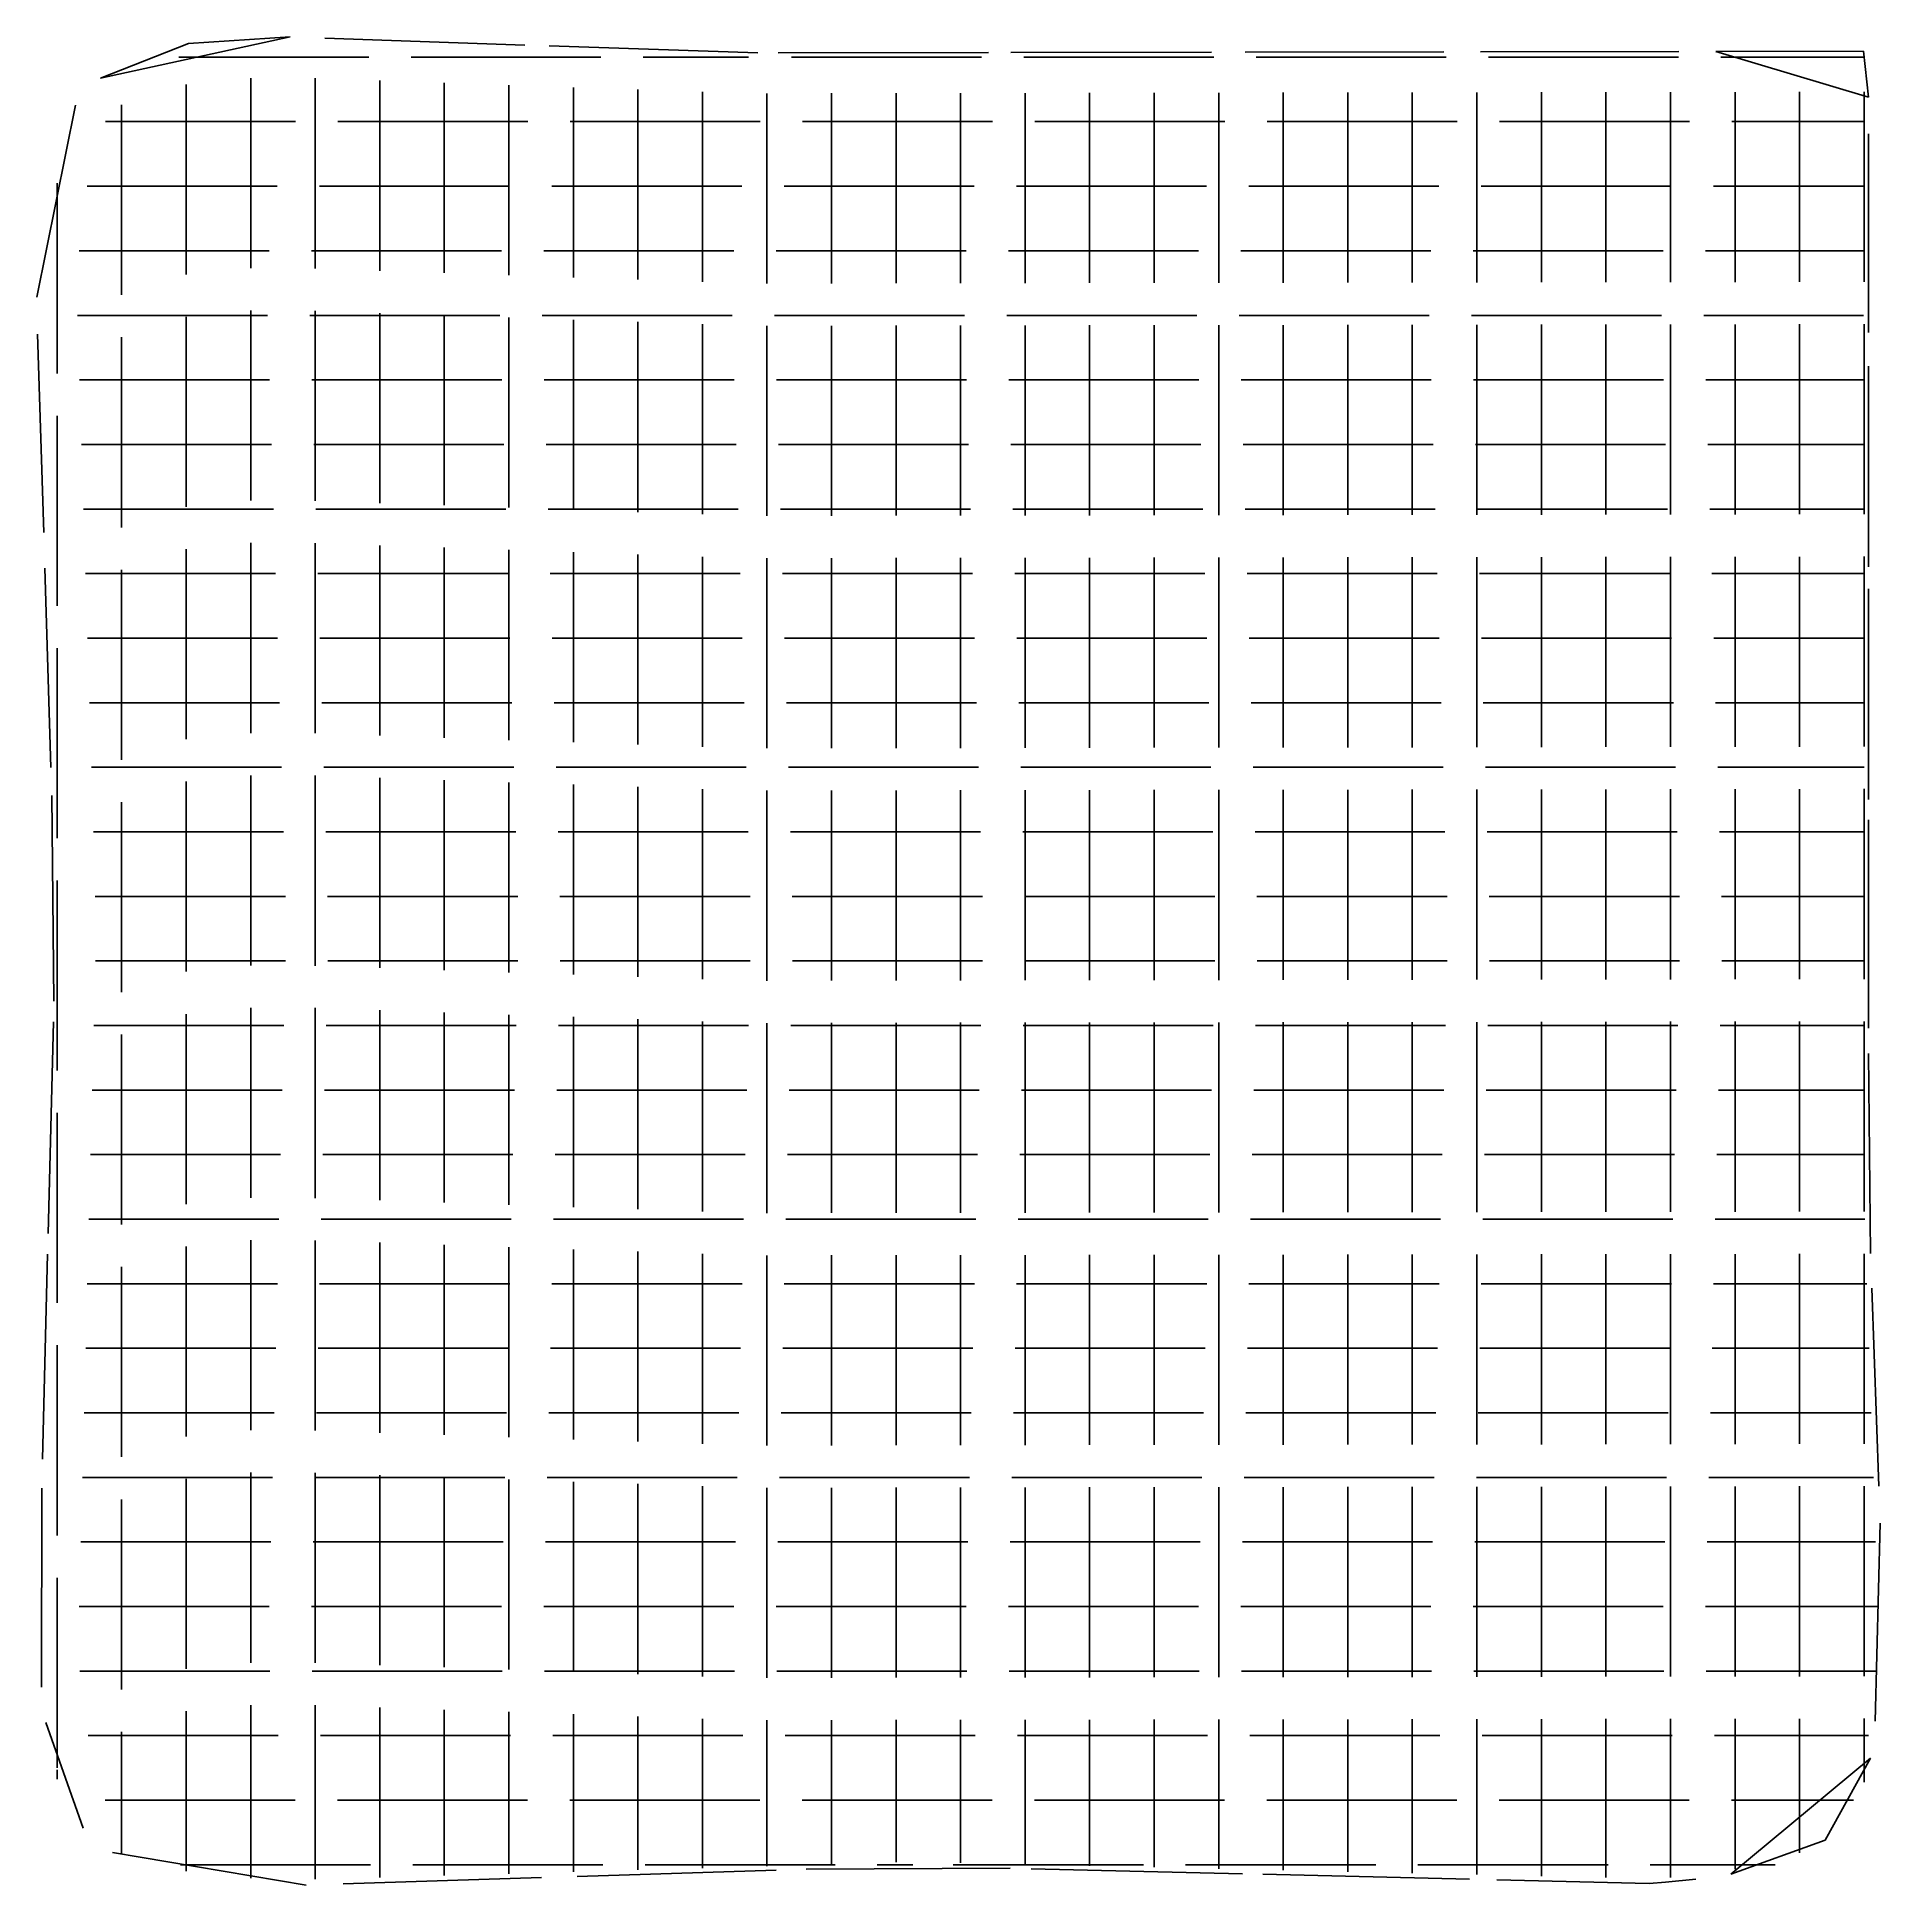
# Model space of a CAD drawing. Extents: x 0.4 to 14.7, y 0.4 to 14.7.
import ezdxf

# ---------------------------------------------------------------- set-up
doc = ezdxf.new("R2010")
doc.units = 0

msp = doc.modelspace()

# ---------------------------------------------------------------- linework, layer by layer
for p, q in [((2.399283, 14.748288), (0.928285, 14.429123)), ((1.610842, 14.698814), (2.399283, 14.748288)), ((0.928285, 14.429123), (1.610842, 14.698814)), ((2.667072, 14.738978), (4.215667, 14.685134)), ((4.405555, 14.678532), (6.023205, 14.625221)), ((6.178599, 14.625445), (7.810107, 14.627802)), ((7.983146, 14.628052), (9.536873, 14.630296)), ((9.79856, 14.630674), (11.337321, 14.632897)), ((11.620375, 14.633306), (13.158057, 14.635527)), ((13.44543, 14.635942), (14.587213, 14.637591)), ((14.626217, 14.280906), (13.44543, 14.635942)), ((14.587213, 14.637591), (14.626217, 14.280906)), ((1.535, 14.592238), (2.975, 14.592238)), ((1.535, 14.592238), (2.975, 14.592238)), ((2.975, 14.592238), (3.007, 14.592238)), ((3.335, 14.592238), (4.775, 14.592238)), ((4.775, 14.592238), (4.807, 14.592238)), ((5.135, 14.592238), (5.94908, 14.592238)), ((6.283, 14.592238), (7.723, 14.592238)), ((7.723, 14.592238), (7.755, 14.592238)), ((8.083, 14.592238), (8.115, 14.592238)), ((8.115, 14.592238), (9.555, 14.592238)), ((9.883, 14.592238), (11.323, 14.592238)), ((11.323, 14.592238), (11.355, 14.592238)), ((11.683, 14.592238), (13.123, 14.592238)), ((13.123, 14.592238), (13.155, 14.592238)), ((13.483, 14.592238), (14.59372, 14.592238)), ((1.592849, 14.349), (1.592849, 14.381)), ((1.592849, 12.909), (1.592849, 14.349)), ((2.092849, 14.397), (2.092849, 14.429)), ((2.092849, 12.957), (2.092849, 14.397)), ((2.592849, 14.396), (2.592849, 14.428)), ((2.592849, 12.95504), (2.592849, 14.396)), ((3.092849, 14.378), (3.092849, 14.41)), ((3.092849, 12.938), (3.092849, 14.378)), ((3.592849, 12.953), (3.592849, 14.393)), ((4.092849, 12.935), (4.092849, 14.375)), ((4.592849, 12.918), (4.592849, 14.358)), ((5.092849, 12.901), (5.092849, 14.341)), ((5.592849, 12.883), (5.592849, 14.323)), ((7.592849, 12.87304), (7.592849, 14.314)), ((8.092849, 12.874), (8.092849, 14.314)), ((8.592849, 12.875), (8.592849, 14.315)), ((9.092849, 12.876), (9.092849, 14.316)), ((9.592849, 12.876), (9.592849, 14.316)), ((10.092849, 14.285), (10.092849, 14.317)), ((10.592849, 12.878), (10.592849, 14.318)), ((11.092849, 14.287), (11.092849, 14.319)), ((11.592849, 12.879), (11.592849, 14.319)), ((12.092849, 14.288), (12.092849, 14.32)), ((12.592849, 12.881), (12.592849, 14.321)), ((13.092849, 12.881), (13.092849, 14.32196)), ((13.592849, 12.882), (13.592849, 14.322)), ((14.092849, 12.883), (14.092849, 14.323)), ((14.592849, 12.884), (14.592849, 14.324)), ((0.436977, 12.732908), (0.734892, 14.219847)), ((1.092849, 12.782), (1.092849, 14.222)), ((6.092849, 12.871), (6.092849, 14.311)), ((6.592849, 12.872), (6.592849, 14.312)), ((7.092849, 12.873), (7.092849, 14.313)), ((10.092849, 12.845), (10.092849, 14.285)), ((11.092849, 12.846), (11.092849, 14.287)), ((12.092849, 12.848), (12.092849, 14.288)), ((0.968, 14.092238), (1, 14.092238)), ((0.968, 14.092238), (1, 14.092238)), ((1, 14.092238), (2.44, 14.092238)), ((2.768, 14.092238), (2.8, 14.092238)), ((2.8, 14.092238), (4.24, 14.092238)), ((4.568, 14.092238), (4.6, 14.092238)), ((4.6, 14.092238), (6.04, 14.092238)), ((6.368, 14.092238), (6.4, 14.092238)), ((6.4, 14.092238), (7.84, 14.092238)), ((8.168, 14.092238), (9.608, 14.092238)), ((9.608, 14.092238), (9.64, 14.092238)), ((9.968, 14.092238), (11.408, 14.092238)), ((11.408, 14.092238), (11.44, 14.092238)), ((11.768, 14.092238), (13.208, 14.092238)), ((13.208, 14.092238), (13.24, 14.092238)), ((13.568, 14.092238), (14.59712, 14.092238)), ((14.626214, 13.998826), (14.626196, 12.460078)), ((0.592849, 13.583), (0.592849, 13.615)), ((0.592849, 12.143), (0.592849, 13.583)), ((0.825, 13.592238), (2.265, 13.592238)), ((0.825, 13.592238), (2.265, 13.592238)), ((2.265, 13.592238), (2.297, 13.592238)), ((2.625, 13.592238), (4.065, 13.592238)), ((4.065, 13.592238), (4.097, 13.592238)), ((4.425, 13.592238), (4.457, 13.592238)), ((4.457, 13.592238), (5.897, 13.592238)), ((6.225, 13.592238), (6.257, 13.592238)), ((6.257, 13.592238), (7.697, 13.592238)), ((8.025, 13.592238), (8.057, 13.592238)), ((8.057, 13.592238), (9.497, 13.592238)), ((9.825, 13.592238), (11.265, 13.592238)), ((11.265, 13.592238), (11.297, 13.592238)), ((11.625, 13.592238), (13.065, 13.592238)), ((13.065, 13.592238), (13.097, 13.592238)), ((13.425, 13.592238), (14.5914, 13.592238)), ((0.765, 13.092238), (2.205, 13.092238)), ((0.765, 13.092238), (2.205, 13.092238)), ((2.205, 13.092238), (2.237, 13.092238)), ((2.565, 13.092238), (4.005, 13.092238)), ((4.005, 13.092238), (4.037, 13.092238)), ((4.365, 13.092238), (5.805, 13.092238)), ((5.805, 13.092238), (5.837, 13.092238)), ((6.165, 13.092238), (7.605, 13.092238)), ((7.605, 13.092238), (7.637, 13.092238)), ((7.965, 13.092238), (9.405, 13.092238)), ((9.405, 13.092238), (9.437, 13.092238)), ((9.765, 13.092238), (11.205, 13.092238)), ((11.205, 13.092238), (11.237, 13.092238)), ((11.565, 13.092238), (13.005, 13.092238)), ((13.005, 13.092238), (13.037, 13.092238)), ((13.365, 13.092238), (14.589, 13.092238)), ((3.592849, 12.921), (3.592849, 12.953)), ((4.092849, 12.903), (4.092849, 12.935)), ((4.592849, 12.886), (4.592849, 12.918)), ((5.092849, 12.869), (5.092849, 12.901)), ((5.592849, 12.851), (5.592849, 12.883)), ((14.092849, 12.851), (14.092849, 12.883)), ((14.592849, 12.852), (14.592849, 12.884)), ((1.092849, 12.75), (1.092849, 12.782)), ((6.092849, 12.839), (6.092849, 12.871)), ((6.592849, 12.84), (6.592849, 12.872)), ((7.092849, 12.841), (7.092849, 12.873)), ((7.592849, 12.841), (7.592849, 12.87304)), ((8.092849, 12.842), (8.092849, 12.874)), ((8.592849, 12.843), (8.592849, 12.875)), ((9.092849, 12.844), (9.092849, 12.876)), ((9.592849, 12.844), (9.592849, 12.876)), ((10.592849, 12.846), (10.592849, 12.878)), ((11.592849, 12.847), (11.592849, 12.879)), ((12.592849, 12.849), (12.592849, 12.881)), ((13.092849, 12.849), (13.092849, 12.881)), ((13.592849, 12.85), (13.592849, 12.882)), ((2.092849, 11.189), (2.092849, 12.629)), ((2.592849, 12.596), (2.592849, 12.628)), ((2.592849, 11.15504), (2.592849, 12.596)), ((3.092849, 11.17), (3.092849, 12.61)), ((0.752, 12.592238), (2.192, 12.592238)), ((0.752, 12.592238), (2.192, 12.592238)), ((1.592849, 11.141), (1.592849, 12.581)), ((2.192, 12.592238), (2.224, 12.592238)), ((2.552, 12.592238), (2.584, 12.592238)), ((2.584, 12.592238), (4.024, 12.592238)), ((3.592849, 11.153), (3.592849, 12.593)), ((4.092849, 11.135), (4.092849, 12.575)), ((4.352, 12.592238), (5.792, 12.592238)), ((4.592849, 11.118), (4.592849, 12.558)), ((5.092849, 11.101), (5.092849, 12.541)), ((5.592849, 11.083), (5.592849, 12.523)), ((5.792, 12.592238), (5.824, 12.592238)), ((6.092849, 11.071), (6.092849, 12.511)), ((6.152, 12.592238), (7.592, 12.592238)), ((6.592849, 11.072), (6.592849, 12.512)), ((7.092849, 11.073), (7.092849, 12.513)), ((7.592, 12.592238), (7.624, 12.592238)), ((7.592849, 11.07304), (7.592849, 12.514)), ((7.952, 12.592238), (9.392, 12.592238)), ((8.092849, 11.074), (8.092849, 12.514)), ((8.592849, 11.075), (8.592849, 12.515)), ((9.092849, 11.076), (9.092849, 12.516)), ((9.392, 12.592238), (9.424, 12.592238)), ((9.592849, 11.076), (9.592849, 12.516)), ((9.752, 12.592238), (11.192, 12.592238)), ((10.092849, 11.077), (10.092849, 12.517)), ((10.592849, 11.078), (10.592849, 12.518)), ((11.092849, 12.487), (11.092849, 12.519)), ((11.092849, 11.046), (11.092849, 12.487)), ((11.192, 12.592238), (11.224, 12.592238)), ((11.552, 12.592238), (12.992, 12.592238)), ((11.592849, 12.487), (11.592849, 12.519)), ((11.592849, 11.047), (11.592849, 12.487)), ((12.092849, 11.08), (12.092849, 12.52)), ((12.592849, 11.081), (12.592849, 12.521)), ((12.992, 12.592238), (13.024, 12.592238)), ((13.092849, 11.081), (13.092849, 12.52196)), ((13.352, 12.592238), (14.58848, 12.592238)), ((13.592849, 12.49), (13.592849, 12.522)), ((13.592849, 11.05), (13.592849, 12.49)), ((14.092849, 11.083), (14.092849, 12.523)), ((14.592849, 11.084), (14.592849, 12.524)), ((0.489192, 10.909767), (0.442173, 12.44537)), ((1.092849, 10.982), (1.092849, 12.422)), ((14.626194, 12.198597), (14.626176, 10.644743)), ((0.767, 12.092238), (0.799, 12.092238)), ((0.767, 12.092238), (0.799, 12.092238)), ((0.799, 12.092238), (2.239, 12.092238)), ((2.567, 12.092238), (4.007, 12.092238)), ((4.007, 12.092238), (4.039, 12.092238)), ((4.367, 12.092238), (5.807, 12.092238)), ((5.807, 12.092238), (5.839, 12.092238)), ((6.167, 12.092238), (6.199, 12.092238)), ((6.199, 12.092238), (7.639, 12.092238)), ((7.967, 12.092238), (9.407, 12.092238)), ((9.407, 12.092238), (9.439, 12.092238)), ((9.767, 12.092238), (11.207, 12.092238)), ((11.207, 12.092238), (11.239, 12.092238)), ((11.567, 12.092238), (11.599, 12.092238)), ((11.599, 12.092238), (13.039, 12.092238)), ((13.367, 12.092238), (14.58908, 12.092238)), ((0.592849, 10.375), (0.592849, 11.815)), ((0.782, 11.592238), (2.222, 11.592238)), ((0.782, 11.592238), (2.222, 11.592238)), ((2.222, 11.592238), (2.254, 11.592238)), ((2.582, 11.592238), (2.614, 11.592238)), ((2.614, 11.592238), (4.054, 11.592238)), ((4.382, 11.592238), (4.414, 11.592238)), ((4.414, 11.592238), (5.854, 11.592238)), ((6.182, 11.592238), (6.214, 11.592238)), ((6.214, 11.592238), (7.654, 11.592238)), ((7.982, 11.592238), (9.422, 11.592238)), ((9.422, 11.592238), (9.454, 11.592238)), ((9.782, 11.592238), (11.222, 11.592238)), ((11.222, 11.592238), (11.254, 11.592238)), ((11.582, 11.592238), (13.022, 11.592238)), ((13.022, 11.592238), (13.054, 11.592238)), ((13.382, 11.592238), (14.58968, 11.592238)), ((2.092849, 11.157), (2.092849, 11.189)), ((3.092849, 11.138), (3.092849, 11.17)), ((0.798, 11.092238), (0.83, 11.092238)), ((0.798, 11.092238), (0.83, 11.092238)), ((0.83, 11.092238), (2.27, 11.092238)), ((1.592849, 11.109), (1.592849, 11.141)), ((2.598, 11.092238), (2.63, 11.092238)), ((2.63, 11.092238), (4.07, 11.092238)), ((3.592849, 11.121), (3.592849, 11.153)), ((4.092849, 11.103), (4.092849, 11.135)), ((4.398, 11.092238), (4.43, 11.092238)), ((4.43, 11.092238), (5.87, 11.092238)), ((4.592849, 11.086), (4.592849, 11.118)), ((5.092849, 11.069), (5.092849, 11.101)), ((5.592849, 11.051), (5.592849, 11.083)), ((6.092849, 11.039), (6.092849, 11.071)), ((6.198, 11.092238), (6.23, 11.092238)), ((6.23, 11.092238), (7.67, 11.092238)), ((6.592849, 11.04), (6.592849, 11.072)), ((7.092849, 11.041), (7.092849, 11.073)), ((7.592849, 11.041), (7.592849, 11.07304)), ((7.998, 11.092238), (9.438, 11.092238)), ((8.092849, 11.042), (8.092849, 11.074)), ((8.592849, 11.043), (8.592849, 11.075)), ((9.092849, 11.044), (9.092849, 11.076)), ((9.438, 11.092238), (9.47, 11.092238)), ((9.592849, 11.044), (9.592849, 11.076)), ((9.798, 11.092238), (11.238, 11.092238)), ((10.092849, 11.045), (10.092849, 11.077)), ((10.592849, 11.046), (10.592849, 11.078)), ((11.238, 11.092238), (11.27, 11.092238)), ((11.598, 11.092238), (13.038, 11.092238)), ((12.092849, 11.048), (12.092849, 11.08)), ((12.592849, 11.049), (12.592849, 11.081)), ((13.038, 11.092238), (13.07, 11.092238)), ((13.092849, 11.049), (13.092849, 11.081)), ((13.398, 11.092238), (14.59032, 11.092238)), ((14.092849, 11.051), (14.092849, 11.083)), ((14.592849, 11.052), (14.592849, 11.084)), ((1.092849, 10.95), (1.092849, 10.982)), ((1.592849, 9.341), (1.592849, 10.781)), ((2.092849, 9.389), (2.092849, 10.829)), ((2.592849, 10.796), (2.592849, 10.828)), ((2.592849, 9.35504), (2.592849, 10.796)), ((3.092849, 9.37), (3.092849, 10.81)), ((3.592849, 9.353), (3.592849, 10.793)), ((4.092849, 9.335), (4.092849, 10.775)), ((4.592849, 9.318), (4.592849, 10.758)), ((5.092849, 9.301), (5.092849, 10.741)), ((0.544873, 9.091301), (0.497607, 10.634944)), ((0.813, 10.592238), (2.253, 10.592238)), ((0.813, 10.592238), (2.253, 10.592238)), ((1.092849, 9.182), (1.092849, 10.622)), ((2.253, 10.592238), (2.285, 10.592238)), ((2.613, 10.592238), (2.645, 10.592238)), ((2.645, 10.592238), (4.085, 10.592238)), ((4.413, 10.592238), (5.853, 10.592238)), ((5.592849, 9.283), (5.592849, 10.723)), ((5.853, 10.592238), (5.885, 10.592238)), ((6.092849, 10.679), (6.092849, 10.711)), ((6.092849, 9.239), (6.092849, 10.679)), ((6.213, 10.592238), (7.653, 10.592238)), ((6.592849, 9.272), (6.592849, 10.712)), ((7.092849, 9.273), (7.092849, 10.713)), ((7.592849, 9.27304), (7.592849, 10.714)), ((7.653, 10.592238), (7.685, 10.592238)), ((8.013, 10.592238), (9.453, 10.592238)), ((8.092849, 9.274), (8.092849, 10.714)), ((8.592849, 9.275), (8.592849, 10.715)), ((9.092849, 9.276), (9.092849, 10.716)), ((9.453, 10.592238), (9.485, 10.592238)), ((9.592849, 9.276), (9.592849, 10.716)), ((9.813, 10.592238), (11.253, 10.592238)), ((10.092849, 9.277), (10.092849, 10.717)), ((10.592849, 9.278), (10.592849, 10.718)), ((11.092849, 10.687), (11.092849, 10.719)), ((11.092849, 9.246), (11.092849, 10.687)), ((11.253, 10.592238), (11.285, 10.592238)), ((11.592849, 9.279), (11.592849, 10.719)), ((11.613, 10.592238), (13.053, 10.592238)), ((12.092849, 9.28), (12.092849, 10.72)), ((12.592849, 10.689), (12.592849, 10.721)), ((12.592849, 9.249), (12.592849, 10.689)), ((13.053, 10.592238), (13.085, 10.592238)), ((13.092849, 9.281), (13.092849, 10.72196)), ((13.413, 10.592238), (14.59092, 10.592238)), ((13.592849, 9.282), (13.592849, 10.722)), ((14.092849, 9.283), (14.092849, 10.723)), ((14.592849, 10.692), (14.592849, 10.724)), ((14.592849, 9.252), (14.592849, 10.692)), ((14.626174, 10.474659), (14.626156, 8.841399)), ((0.592849, 10.343), (0.592849, 10.375)), ((0.828, 10.092238), (0.86, 10.092238)), ((0.828, 10.092238), (0.86, 10.092238)), ((0.86, 10.092238), (2.3, 10.092238)), ((2.628, 10.092238), (4.068, 10.092238)), ((4.068, 10.092238), (4.1, 10.092238)), ((4.428, 10.092238), (5.868, 10.092238)), ((5.868, 10.092238), (5.9, 10.092238)), ((6.228, 10.092238), (6.26, 10.092238)), ((6.26, 10.092238), (7.7, 10.092238)), ((8.028, 10.092238), (9.468, 10.092238)), ((9.468, 10.092238), (9.5, 10.092238)), ((9.828, 10.092238), (11.268, 10.092238)), ((11.268, 10.092238), (11.3, 10.092238)), ((11.628, 10.092238), (13.068, 10.092238)), ((13.068, 10.092238), (13.1, 10.092238)), ((13.428, 10.092238), (14.59152, 10.092238)), ((0.592849, 8.575), (0.592849, 10.015)), ((0.843, 9.592238), (0.87504, 9.592238)), ((0.843, 9.592238), (0.87504, 9.592238)), ((0.87504, 9.592238), (2.316, 9.592238)), ((2.643, 9.592238), (4.08396, 9.592238)), ((4.08396, 9.592238), (4.116, 9.592238)), ((4.443, 9.592238), (5.88396, 9.592238)), ((5.88396, 9.592238), (5.916, 9.592238)), ((6.243, 9.592238), (6.27504, 9.592238)), ((6.27504, 9.592238), (7.716, 9.592238)), ((8.043, 9.592238), (9.48396, 9.592238)), ((9.48396, 9.592238), (9.516, 9.592238)), ((9.843, 9.592238), (11.28396, 9.592238)), ((11.28396, 9.592238), (11.316, 9.592238)), ((11.643, 9.592238), (13.08396, 9.592238)), ((13.08396, 9.592238), (13.116, 9.592238)), ((13.44304, 9.592238), (14.59216, 9.592238)), ((1.592849, 9.309), (1.592849, 9.341)), ((2.092849, 9.357), (2.092849, 9.389)), ((3.092849, 9.338), (3.092849, 9.37)), ((3.592849, 9.321), (3.592849, 9.353)), ((4.092849, 9.303), (4.092849, 9.335)), ((4.592849, 9.286), (4.592849, 9.318)), ((1.092849, 9.15), (1.092849, 9.182)), ((5.092849, 9.269), (5.092849, 9.301)), ((5.592849, 9.251), (5.592849, 9.283)), ((6.592849, 9.24), (6.592849, 9.272)), ((7.092849, 9.241), (7.092849, 9.273)), ((7.592849, 9.241), (7.592849, 9.27304)), ((8.092849, 9.242), (8.092849, 9.274)), ((8.592849, 9.243), (8.592849, 9.275)), ((9.092849, 9.244), (9.092849, 9.276)), ((9.592849, 9.244), (9.592849, 9.276)), ((10.092849, 9.245), (10.092849, 9.277)), ((10.592849, 9.246), (10.592849, 9.278)), ((11.592849, 9.247), (11.592849, 9.279)), ((12.092849, 9.248), (12.092849, 9.28)), ((13.092849, 9.249), (13.092849, 9.281)), ((13.592849, 9.25), (13.592849, 9.282)), ((14.092849, 9.251), (14.092849, 9.283)), ((0.859, 9.092238), (2.299, 9.092238)), ((0.859, 9.092238), (2.299, 9.092238)), ((2.092849, 7.589), (2.092849, 9.029)), ((2.299, 9.092238), (2.331, 9.092238)), ((2.592849, 8.996), (2.592849, 9.028)), ((2.659, 9.092238), (2.691, 9.092238)), ((2.691, 9.092238), (4.131, 9.092238)), ((4.459, 9.092238), (4.491, 9.092238)), ((4.491, 9.092238), (5.931, 9.092238)), ((6.259, 9.092238), (6.291, 9.092238)), ((6.291, 9.092238), (7.731, 9.092238)), ((8.059, 9.092238), (9.499, 9.092238)), ((9.499, 9.092238), (9.531, 9.092238)), ((9.859, 9.092238), (11.299, 9.092238)), ((11.299, 9.092238), (11.331, 9.092238)), ((11.659, 9.092238), (13.099, 9.092238)), ((13.099, 9.092238), (13.131, 9.092238)), ((13.459, 9.092238), (14.59276, 9.092238)), ((1.592849, 7.541), (1.592849, 8.981)), ((2.592849, 7.55504), (2.592849, 8.996)), ((3.092849, 7.57), (3.092849, 9.01)), ((3.592849, 8.961), (3.592849, 8.993)), ((3.592849, 7.521), (3.592849, 8.961)), ((4.092849, 7.535), (4.092849, 8.975)), ((4.592849, 8.926), (4.592849, 8.958)), ((4.592849, 7.486), (4.592849, 8.926)), ((5.092849, 8.909), (5.092849, 8.941)), ((5.092849, 7.469), (5.092849, 8.909)), ((5.592849, 8.891), (5.592849, 8.923)), ((5.592849, 7.451), (5.592849, 8.891)), ((6.092849, 8.879), (6.092849, 8.911)), ((6.092849, 7.439), (6.092849, 8.879)), ((6.592849, 7.472), (6.592849, 8.912)), ((7.092849, 8.881), (7.092849, 8.913)), ((7.092849, 7.441), (7.092849, 8.881)), ((7.592849, 7.47304), (7.592849, 8.914)), ((8.092849, 7.474), (8.092849, 8.914)), ((8.592849, 8.883), (8.592849, 8.915)), ((8.592849, 7.443), (8.592849, 8.883)), ((9.092849, 8.884), (9.092849, 8.916)), ((9.092849, 7.444), (9.092849, 8.884)), ((9.592849, 8.884), (9.592849, 8.916)), ((9.592849, 7.444), (9.592849, 8.884)), ((10.092849, 7.477), (10.092849, 8.917)), ((10.592849, 8.886), (10.592849, 8.918)), ((10.592849, 7.446), (10.592849, 8.886)), ((11.092849, 8.887), (11.092849, 8.919)), ((11.092849, 7.446), (11.092849, 8.887)), ((11.592849, 8.887), (11.592849, 8.919)), ((11.592849, 7.447), (11.592849, 8.887)), ((12.092849, 7.48), (12.092849, 8.92)), ((12.592849, 8.889), (12.592849, 8.921)), ((12.592849, 7.449), (12.592849, 8.889)), ((13.092849, 7.481), (13.092849, 8.92196)), ((13.592849, 8.89), (13.592849, 8.922)), ((13.592849, 7.45), (13.592849, 8.89)), ((14.092849, 8.891), (14.092849, 8.923)), ((14.092849, 7.451), (14.092849, 8.891)), ((14.592849, 8.892), (14.592849, 8.924)), ((14.592849, 7.452), (14.592849, 8.892)), ((0.568665, 7.27932), (0.551581, 8.87222)), ((1.092849, 8.79), (1.092849, 8.822)), ((1.092849, 7.35), (1.092849, 8.79)), ((0.874, 8.592238), (2.314, 8.592238)), ((0.874, 8.592238), (2.314, 8.592238)), ((2.314, 8.592238), (2.346, 8.592238)), ((2.674, 8.592238), (4.114, 8.592238)), ((4.114, 8.592238), (4.146, 8.592238)), ((4.474, 8.592238), (5.914, 8.592238)), ((5.914, 8.592238), (5.946, 8.592238)), ((6.274, 8.592238), (7.714, 8.592238)), ((7.714, 8.592238), (7.746, 8.592238)), ((8.074, 8.592238), (9.514, 8.592238)), ((9.514, 8.592238), (9.546, 8.592238)), ((9.874, 8.592238), (11.314, 8.592238)), ((11.314, 8.592238), (11.346, 8.592238)), ((11.674, 8.592238), (13.114, 8.592238)), ((13.114, 8.592238), (13.146, 8.592238)), ((13.474, 8.592238), (14.59336, 8.592238)), ((14.626154, 8.685449), (14.626137, 7.070313)), ((0.592849, 8.543), (0.592849, 8.575)), ((0.592849, 6.775), (0.592849, 8.215)), ((0.889, 8.092238), (2.32996, 8.092238)), ((0.889, 8.092238), (2.32996, 8.092238)), ((2.32996, 8.092238), (2.362, 8.092238)), ((2.689, 8.092238), (2.72104, 8.092238)), ((2.72104, 8.092238), (4.162, 8.092238)), ((4.489, 8.092238), (5.92996, 8.092238)), ((5.92996, 8.092238), (5.962, 8.092238)), ((6.289, 8.092238), (7.72996, 8.092238)), ((7.72996, 8.092238), (7.762, 8.092238)), ((8.089, 8.092238), (9.52996, 8.092238)), ((9.52996, 8.092238), (9.562, 8.092238)), ((9.889, 8.092238), (11.32996, 8.092238)), ((11.32996, 8.092238), (11.362, 8.092238)), ((11.689, 8.092238), (13.12996, 8.092238)), ((13.12996, 8.092238), (13.162, 8.092238)), ((13.489, 8.092238), (14.594, 8.092238)), ((0.89, 7.592238), (2.331, 7.592238)), ((0.89, 7.592238), (2.331, 7.592238)), ((2.092849, 7.557), (2.092849, 7.589)), ((2.331, 7.592238), (2.363, 7.592238)), ((2.69, 7.592238), (4.131, 7.592238)), ((4.131, 7.592238), (4.163, 7.592238)), ((4.49, 7.592238), (5.931, 7.592238)), ((5.931, 7.592238), (5.963, 7.592238)), ((6.29, 7.592238), (7.731, 7.592238)), ((7.731, 7.592238), (7.763, 7.592238)), ((8.09, 7.592238), (9.531, 7.592238)), ((9.531, 7.592238), (9.563, 7.592238)), ((9.89, 7.592238), (11.331, 7.592238)), ((11.331, 7.592238), (11.363, 7.592238)), ((11.69, 7.592238), (13.131, 7.592238)), ((13.131, 7.592238), (13.163, 7.592238)), ((13.49, 7.592238), (14.59404, 7.592238)), ((1.592849, 7.509), (1.592849, 7.541)), ((3.092849, 7.538), (3.092849, 7.57)), ((4.092849, 7.503), (4.092849, 7.535)), ((6.592849, 7.44), (6.592849, 7.472)), ((7.592849, 7.441), (7.592849, 7.47304)), ((8.092849, 7.442), (8.092849, 7.474)), ((10.092849, 7.445), (10.092849, 7.477)), ((12.092849, 7.448), (12.092849, 7.48)), ((13.092849, 7.449), (13.092849, 7.481)), ((1.592849, 5.741), (1.592849, 7.181)), ((2.092849, 5.789), (2.092849, 7.229)), ((2.592849, 7.196), (2.592849, 7.228)), ((2.592849, 5.75504), (2.592849, 7.196)), ((3.092849, 5.77), (3.092849, 7.21)), ((3.592849, 7.161), (3.592849, 7.193)), ((3.592849, 5.721), (3.592849, 7.161)), ((4.092849, 5.735), (4.092849, 7.175)), ((4.592849, 7.126), (4.592849, 7.158)), ((0.523362, 5.481999), (0.56463, 7.119252)), ((0.878, 7.092238), (2.318, 7.092238)), ((0.878, 7.092238), (2.318, 7.092238)), ((1.092849, 5.582), (1.092849, 7.022)), ((2.318, 7.092238), (2.35, 7.092238)), ((2.678, 7.092238), (4.118, 7.092238)), ((4.118, 7.092238), (4.15, 7.092238)), ((4.478, 7.092238), (4.51, 7.092238)), ((4.51, 7.092238), (5.95, 7.092238)), ((4.592849, 5.686), (4.592849, 7.126)), ((5.092849, 5.701), (5.092849, 7.141)), ((5.592849, 5.683), (5.592849, 7.123)), ((6.092849, 7.079), (6.092849, 7.111)), ((6.092849, 5.639), (6.092849, 7.079)), ((6.278, 7.092238), (6.31, 7.092238)), ((6.31, 7.092238), (7.75, 7.092238)), ((6.592849, 5.672), (6.592849, 7.112)), ((7.092849, 7.081), (7.092849, 7.113)), ((7.092849, 5.641), (7.092849, 7.081)), ((7.592849, 7.08196), (7.592849, 7.114)), ((7.592849, 5.641), (7.592849, 7.08196)), ((8.078, 7.092238), (9.518, 7.092238)), ((8.092849, 5.674), (8.092849, 7.114)), ((8.592849, 5.675), (8.592849, 7.115)), ((9.092849, 7.084), (9.092849, 7.116)), ((9.092849, 5.644), (9.092849, 7.084)), ((9.518, 7.092238), (9.55, 7.092238)), ((9.592849, 7.084), (9.592849, 7.116)), ((9.592849, 5.644), (9.592849, 7.084)), ((9.878, 7.092238), (9.91, 7.092238)), ((9.91, 7.092238), (11.35, 7.092238)), ((10.092849, 5.677), (10.092849, 7.117)), ((10.592849, 5.678), (10.592849, 7.118)), ((11.092849, 7.087), (11.092849, 7.119)), ((11.092849, 5.646), (11.092849, 7.087)), ((11.592849, 7.087), (11.592849, 7.119)), ((11.592849, 5.647), (11.592849, 7.087)), ((11.678, 7.092238), (13.118, 7.092238)), ((12.092849, 5.68), (12.092849, 7.12)), ((12.592849, 7.089), (12.592849, 7.121)), ((12.592849, 5.649), (12.592849, 7.089)), ((13.092849, 5.681), (13.092849, 7.12196)), ((13.118, 7.092238), (13.15, 7.092238)), ((13.478, 7.092238), (14.59352, 7.092238)), ((13.592849, 5.682), (13.592849, 7.122)), ((14.092849, 5.683), (14.092849, 7.123)), ((14.592849, 7.092), (14.592849, 7.124)), ((14.592849, 5.652), (14.592849, 7.092)), ((14.626134, 6.875672), (14.64294, 5.327177)), ((0.592849, 6.743), (0.592849, 6.775)), ((0.865, 6.592238), (2.305, 6.592238)), ((0.865, 6.592238), (2.305, 6.592238)), ((2.305, 6.592238), (2.337, 6.592238)), ((2.665, 6.592238), (4.105, 6.592238)), ((4.105, 6.592238), (4.137, 6.592238)), ((4.465, 6.592238), (4.497, 6.592238)), ((4.497, 6.592238), (5.937, 6.592238)), ((6.265, 6.592238), (6.297, 6.592238)), ((6.297, 6.592238), (7.737, 6.592238)), ((8.065, 6.592238), (9.505, 6.592238)), ((9.505, 6.592238), (9.537, 6.592238)), ((9.865, 6.592238), (9.897, 6.592238)), ((9.897, 6.592238), (11.337, 6.592238)), ((11.665, 6.592238), (13.105, 6.592238)), ((13.105, 6.592238), (13.137, 6.592238)), ((13.465, 6.592238), (14.593, 6.592238)), ((0.592849, 4.975), (0.592849, 6.415)), ((0.853, 6.092238), (2.293, 6.092238)), ((0.853, 6.092238), (2.293, 6.092238)), ((2.293, 6.092238), (2.325, 6.092238)), ((2.653, 6.092238), (2.685, 6.092238)), ((2.685, 6.092238), (4.125, 6.092238)), ((4.453, 6.092238), (5.893, 6.092238)), ((5.893, 6.092238), (5.925, 6.092238)), ((6.253, 6.092238), (7.693, 6.092238)), ((7.693, 6.092238), (7.725, 6.092238)), ((8.053, 6.092238), (9.493, 6.092238)), ((9.493, 6.092238), (9.525, 6.092238)), ((9.853, 6.092238), (11.293, 6.092238)), ((11.293, 6.092238), (11.325, 6.092238)), ((11.653, 6.092238), (11.685, 6.092238)), ((11.685, 6.092238), (13.125, 6.092238)), ((13.453, 6.092238), (14.59252, 6.092238)), ((1.592849, 5.709), (1.592849, 5.741)), ((2.092849, 5.757), (2.092849, 5.789)), ((3.092849, 5.738), (3.092849, 5.77)), ((4.092849, 5.703), (4.092849, 5.735)), ((0.84, 5.592238), (0.872, 5.592238)), ((0.84, 5.592238), (0.872, 5.592238)), ((0.872, 5.592238), (2.312, 5.592238)), ((2.64, 5.592238), (4.08, 5.592238)), ((4.08, 5.592238), (4.112, 5.592238)), ((4.44, 5.592238), (5.88, 5.592238)), ((5.092849, 5.669), (5.092849, 5.701)), ((5.592849, 5.651), (5.592849, 5.683)), ((5.88, 5.592238), (5.912, 5.592238)), ((6.24, 5.592238), (7.68, 5.592238)), ((6.592849, 5.64), (6.592849, 5.672)), ((7.68, 5.592238), (7.712, 5.592238)), ((8.04, 5.592238), (9.48, 5.592238)), ((8.092849, 5.642), (8.092849, 5.674)), ((8.592849, 5.643), (8.592849, 5.675)), ((9.48, 5.592238), (9.512, 5.592238)), ((9.84, 5.592238), (11.28, 5.592238)), ((10.092849, 5.645), (10.092849, 5.677)), ((10.592849, 5.646), (10.592849, 5.678)), ((11.28, 5.592238), (11.312, 5.592238)), ((11.64, 5.592238), (13.08, 5.592238)), ((12.092849, 5.648), (12.092849, 5.68)), ((13.08, 5.592238), (13.112, 5.592238)), ((13.092849, 5.649), (13.092849, 5.681)), ((13.44, 5.592238), (14.59968, 5.592238)), ((13.592849, 5.65), (13.592849, 5.682)), ((14.092849, 5.651), (14.092849, 5.683)), ((1.092849, 5.55), (1.092849, 5.582)), ((0.479256, 3.732161), (0.519325, 5.32184)), ((1.592849, 3.941), (1.592849, 5.381)), ((2.092849, 3.989), (2.092849, 5.429)), ((2.592849, 5.396), (2.592849, 5.428)), ((2.592849, 3.95504), (2.592849, 5.396)), ((3.092849, 3.97), (3.092849, 5.41)), ((3.592849, 3.953), (3.592849, 5.393)), ((4.092849, 3.935), (4.092849, 5.375)), ((4.592849, 5.326), (4.592849, 5.358)), ((4.592849, 3.886), (4.592849, 5.326)), ((5.092849, 3.901), (5.092849, 5.341)), ((5.592849, 5.291), (5.592849, 5.323)), ((6.092849, 3.871), (6.092849, 5.311)), ((6.592849, 3.872), (6.592849, 5.312)), ((7.092849, 5.281), (7.092849, 5.313)), ((7.592849, 3.87304), (7.592849, 5.314)), ((8.092849, 3.874), (8.092849, 5.314)), ((8.592849, 5.283), (8.592849, 5.315)), ((9.092849, 3.876), (9.092849, 5.316)), ((9.592849, 3.876), (9.592849, 5.316)), ((10.092849, 3.877), (10.092849, 5.317)), ((10.592849, 5.286), (10.592849, 5.318)), ((11.092849, 5.287), (11.092849, 5.319)), ((11.592849, 3.879), (11.592849, 5.319)), ((12.092849, 3.88), (12.092849, 5.32)), ((12.592849, 5.289), (12.592849, 5.321)), ((13.092849, 3.881), (13.092849, 5.32196)), ((13.592849, 3.882), (13.592849, 5.322)), ((14.092849, 5.291), (14.092849, 5.323)), ((14.592849, 3.884), (14.592849, 5.324)), ((1.092849, 5.19), (1.092849, 5.222)), ((1.092849, 3.75), (1.092849, 5.19)), ((5.592849, 3.851), (5.592849, 5.291)), ((7.092849, 3.841), (7.092849, 5.281)), ((8.592849, 3.843), (8.592849, 5.283)), ((10.592849, 3.846), (10.592849, 5.286)), ((11.092849, 3.846), (11.092849, 5.287)), ((12.592849, 3.849), (12.592849, 5.289)), ((14.092849, 3.851), (14.092849, 5.291)), ((0.827, 5.092238), (0.85904, 5.092238)), ((0.827, 5.092238), (0.85904, 5.092238)), ((0.85904, 5.092238), (2.3, 5.092238)), ((2.627, 5.092238), (4.06796, 5.092238)), ((4.06796, 5.092238), (4.1, 5.092238)), ((4.427, 5.092238), (5.86796, 5.092238)), ((5.86796, 5.092238), (5.9, 5.092238)), ((6.227, 5.092238), (6.25904, 5.092238)), ((6.25904, 5.092238), (7.7, 5.092238)), ((8.027, 5.092238), (9.46796, 5.092238)), ((9.46796, 5.092238), (9.5, 5.092238)), ((9.827, 5.092238), (11.26796, 5.092238)), ((11.26796, 5.092238), (11.3, 5.092238)), ((11.627, 5.092238), (13.06796, 5.092238)), ((13.06796, 5.092238), (13.1, 5.092238)), ((13.42704, 5.092238), (14.61552, 5.092238)), ((14.652417, 5.058277), (14.706482, 3.52425)), ((0.592849, 4.943), (0.592849, 4.975)), ((0.592849, 3.175), (0.592849, 4.615)), ((0.815, 4.592238), (0.847, 4.592238)), ((0.815, 4.592238), (0.847, 4.592238)), ((0.847, 4.592238), (2.287, 4.592238)), ((2.615, 4.592238), (4.055, 4.592238)), ((4.055, 4.592238), (4.087, 4.592238)), ((4.415, 4.592238), (5.855, 4.592238)), ((5.855, 4.592238), (5.887, 4.592238)), ((6.215, 4.592238), (6.247, 4.592238)), ((6.247, 4.592238), (7.687, 4.592238)), ((8.015, 4.592238), (9.455, 4.592238)), ((9.455, 4.592238), (9.487, 4.592238)), ((9.815, 4.592238), (11.255, 4.592238)), ((11.255, 4.592238), (11.287, 4.592238)), ((11.615, 4.592238), (11.647, 4.592238)), ((11.647, 4.592238), (13.087, 4.592238)), ((13.415, 4.592238), (14.63228, 4.592238)), ((0.802, 4.092238), (0.834, 4.092238)), ((0.802, 4.092238), (0.834, 4.092238)), ((0.834, 4.092238), (2.274, 4.092238)), ((2.602, 4.092238), (4.042, 4.092238)), ((4.042, 4.092238), (4.074, 4.092238)), ((4.402, 4.092238), (5.842, 4.092238)), ((5.842, 4.092238), (5.874, 4.092238)), ((6.202, 4.092238), (7.642, 4.092238)), ((7.642, 4.092238), (7.674, 4.092238)), ((8.002, 4.092238), (9.442, 4.092238)), ((9.442, 4.092238), (9.474, 4.092238)), ((9.802, 4.092238), (11.242, 4.092238)), ((11.242, 4.092238), (11.274, 4.092238)), ((11.602, 4.092238), (11.634, 4.092238)), ((11.634, 4.092238), (13.074, 4.092238)), ((13.402, 4.092238), (14.64904, 4.092238)), ((1.592849, 3.909), (1.592849, 3.941)), ((2.092849, 3.957), (2.092849, 3.989)), ((3.092849, 3.938), (3.092849, 3.97)), ((3.592849, 3.921), (3.592849, 3.953)), ((4.092849, 3.903), (4.092849, 3.935)), ((5.092849, 3.869), (5.092849, 3.901)), ((6.092849, 3.839), (6.092849, 3.871)), ((6.592849, 3.84), (6.592849, 3.872)), ((7.592849, 3.841), (7.592849, 3.87304)), ((8.092849, 3.842), (8.092849, 3.874)), ((9.092849, 3.844), (9.092849, 3.876)), ((9.592849, 3.844), (9.592849, 3.876)), ((10.092849, 3.845), (10.092849, 3.877)), ((11.592849, 3.847), (11.592849, 3.879)), ((12.092849, 3.848), (12.092849, 3.88)), ((13.092849, 3.849), (13.092849, 3.881)), ((13.592849, 3.85), (13.592849, 3.882)), ((14.592849, 3.852), (14.592849, 3.884)), ((0.79, 3.592238), (0.822, 3.592238)), ((0.79, 3.592238), (0.822, 3.592238)), ((0.822, 3.592238), (2.262, 3.592238)), ((1.592849, 2.141), (1.592849, 3.581)), ((2.092849, 2.189), (2.092849, 3.629)), ((2.59, 3.592238), (2.622, 3.592238)), ((2.592849, 3.596), (2.592849, 3.628)), ((2.592849, 2.15504), (2.592849, 3.596)), ((2.622, 3.592238), (4.062, 3.592238)), ((3.092849, 2.17), (3.092849, 3.61)), ((3.592849, 2.153), (3.592849, 3.593)), ((4.39, 3.592238), (4.422, 3.592238)), ((4.422, 3.592238), (5.862, 3.592238)), ((6.19, 3.592238), (6.222, 3.592238)), ((6.222, 3.592238), (7.662, 3.592238)), ((7.99, 3.592238), (8.022, 3.592238)), ((8.022, 3.592238), (9.462, 3.592238)), ((9.79, 3.592238), (11.23, 3.592238)), ((11.23, 3.592238), (11.262, 3.592238)), ((11.59, 3.592238), (13.03, 3.592238)), ((13.03, 3.592238), (13.062, 3.592238)), ((13.39, 3.592238), (14.66488, 3.592238)), ((0.47179, 1.967728), (0.473642, 3.509426)), ((4.092849, 2.135), (4.092849, 3.575)), ((4.592849, 2.118), (4.592849, 3.558)), ((5.092849, 2.101), (5.092849, 3.541)), ((5.592849, 3.491), (5.592849, 3.523)), ((5.592849, 2.051), (5.592849, 3.491)), ((6.092849, 3.479), (6.092849, 3.511)), ((6.092849, 2.039), (6.092849, 3.479)), ((6.592849, 2.072), (6.592849, 3.512)), ((7.092849, 2.073), (7.092849, 3.513)), ((7.592849, 2.07304), (7.592849, 3.514)), ((8.092849, 2.074), (8.092849, 3.514)), ((8.592849, 3.483), (8.592849, 3.515)), ((8.592849, 2.043), (8.592849, 3.483)), ((9.092849, 2.076), (9.092849, 3.516)), ((9.592849, 2.076), (9.592849, 3.516)), ((10.092849, 2.077), (10.092849, 3.517)), ((10.592849, 2.078), (10.592849, 3.518)), ((11.092849, 3.487), (11.092849, 3.519)), ((11.092849, 2.046), (11.092849, 3.487)), ((11.592849, 3.487), (11.592849, 3.519)), ((11.592849, 2.047), (11.592849, 3.487)), ((12.092849, 2.08), (12.092849, 3.52)), ((12.592849, 2.081), (12.592849, 3.521)), ((13.092849, 2.081), (13.092849, 3.52196)), ((13.592849, 2.082), (13.592849, 3.522)), ((14.092849, 3.491), (14.092849, 3.523)), ((14.092849, 2.051), (14.092849, 3.491)), ((14.592849, 2.084), (14.592849, 3.524)), ((1.092849, 1.982), (1.092849, 3.422)), ((0.592849, 3.143), (0.592849, 3.175)), ((14.716633, 3.236238), (14.678537, 1.703342)), ((0.777, 3.092238), (2.217, 3.092238)), ((0.777, 3.092238), (2.217, 3.092238)), ((2.217, 3.092238), (2.249, 3.092238)), ((2.577, 3.092238), (4.017, 3.092238)), ((4.017, 3.092238), (4.049, 3.092238)), ((4.377, 3.092238), (4.409, 3.092238)), ((4.409, 3.092238), (5.849, 3.092238)), ((6.177, 3.092238), (6.209, 3.092238)), ((6.209, 3.092238), (7.649, 3.092238)), ((7.977, 3.092238), (8.009, 3.092238)), ((8.009, 3.092238), (9.449, 3.092238)), ((9.777, 3.092238), (11.217, 3.092238)), ((11.217, 3.092238), (11.249, 3.092238)), ((11.577, 3.092238), (13.017, 3.092238)), ((13.017, 3.092238), (13.049, 3.092238)), ((13.377, 3.092238), (14.68164, 3.092238)), ((0.592849, 1.373895), (0.592849, 2.815)), ((0.764, 2.592238), (2.205, 2.592238)), ((0.764, 2.592238), (2.205, 2.592238)), ((2.205, 2.592238), (2.237, 2.592238)), ((2.564, 2.592238), (4.005, 2.592238)), ((4.005, 2.592238), (4.037, 2.592238)), ((4.364, 2.592238), (5.805, 2.592238)), ((5.805, 2.592238), (5.837, 2.592238)), ((6.164, 2.592238), (7.605, 2.592238)), ((7.605, 2.592238), (7.637, 2.592238)), ((7.964, 2.592238), (9.405, 2.592238)), ((9.405, 2.592238), (9.437, 2.592238)), ((9.764, 2.592238), (11.205, 2.592238)), ((11.205, 2.592238), (11.237, 2.592238)), ((11.564, 2.592238), (13.005, 2.592238)), ((13.005, 2.592238), (13.037, 2.592238)), ((13.364, 2.592238), (14.69748, 2.592238)), ((2.092849, 2.157), (2.092849, 2.189)), ((3.092849, 2.138), (3.092849, 2.17)), ((3.592849, 2.121), (3.592849, 2.153)), ((0.77, 2.092238), (2.21, 2.092238)), ((0.77, 2.092238), (2.21, 2.092238)), ((1.592849, 2.109), (1.592849, 2.141)), ((2.21, 2.092238), (2.242, 2.092238)), ((2.57, 2.092238), (4.01, 2.092238)), ((4.01, 2.092238), (4.042, 2.092238)), ((4.092849, 2.103), (4.092849, 2.135)), ((4.37, 2.092238), (5.81, 2.092238)), ((4.592849, 2.086), (4.592849, 2.118)), ((5.092849, 2.069), (5.092849, 2.101)), ((5.81, 2.092238), (5.842, 2.092238)), ((6.17, 2.092238), (6.202, 2.092238)), ((6.202, 2.092238), (7.642, 2.092238)), ((6.592849, 2.04), (6.592849, 2.072)), ((7.092849, 2.041), (7.092849, 2.073)), ((7.592849, 2.041), (7.592849, 2.07304)), ((7.97, 2.092238), (9.41, 2.092238)), ((8.092849, 2.042), (8.092849, 2.074)), ((9.092849, 2.044), (9.092849, 2.076)), ((9.41, 2.092238), (9.442, 2.092238)), ((9.592849, 2.044), (9.592849, 2.076)), ((9.77, 2.092238), (11.21, 2.092238)), ((10.092849, 2.045), (10.092849, 2.077)), ((10.592849, 2.046), (10.592849, 2.078)), ((11.21, 2.092238), (11.242, 2.092238)), ((11.57, 2.092238), (11.602, 2.092238)), ((11.602, 2.092238), (13.042, 2.092238)), ((12.092849, 2.048), (12.092849, 2.08)), ((12.592849, 2.049), (12.592849, 2.081)), ((13.092849, 2.049), (13.092849, 2.081)), ((13.37, 2.092238), (14.68712, 2.092238)), ((13.592849, 2.05), (13.592849, 2.082)), ((14.592849, 2.052), (14.592849, 2.084)), ((1.092849, 1.95), (1.092849, 1.982)), ((1.592849, 0.54164), (1.592849, 1.781)), ((1.592849, 0.54164), (1.592849, 1.781)), ((2.092849, 0.48788), (2.092849, 1.829)), ((2.092849, 0.48788), (2.092849, 1.829)), ((2.592849, 0.4792), (2.592849, 1.828)), ((2.592849, 0.4792), (2.592849, 1.828)), ((3.092849, 0.49384), (3.092849, 1.81)), ((3.092849, 0.49384), (3.092849, 1.81)), ((3.592849, 0.50852), (3.592849, 1.793)), ((3.592849, 0.50852), (3.592849, 1.793)), ((4.092849, 0.5222), (4.092849, 1.775)), ((4.092849, 0.5222), (4.092849, 1.775)), ((4.592849, 0.53688), (4.592849, 1.758)), ((4.592849, 0.53688), (4.592849, 1.758)), ((5.092849, 0.55156), (5.092849, 1.741)), ((5.092849, 0.55156), (5.092849, 1.741)), ((5.592849, 0.5662), (5.592849, 1.723)), ((5.592849, 0.5662), (5.592849, 1.723)), ((10.592849, 0.53816), (10.592849, 1.718)), ((10.592849, 0.53816), (10.592849, 1.718)), ((11.092849, 0.52664), (11.092849, 1.71896)), ((11.092849, 0.52664), (11.092849, 1.71896)), ((11.592849, 0.51516), (11.592849, 1.719)), ((11.592849, 0.51516), (11.592849, 1.719)), ((12.092849, 0.50368), (12.092849, 1.72)), ((12.092849, 0.50368), (12.092849, 1.72)), ((12.592849, 0.4922), (12.592849, 1.721)), ((12.592849, 0.4922), (12.592849, 1.721)), ((13.092849, 0.4922), (13.092849, 1.72196)), ((13.092849, 0.4922), (13.092849, 1.72196)), ((13.592849, 0.55752), (13.592849, 1.722)), ((13.592849, 0.55752), (13.592849, 1.722)), ((14.092849, 0.68332), (14.092849, 1.723)), ((14.092849, 0.68332), (14.092849, 1.723)), ((14.592849, 1.23248), (14.592849, 1.724)), ((14.592849, 1.23248), (14.592849, 1.724)), ((0.795283, 0.874588), (0.506081, 1.694106)), ((0.833, 1.592238), (2.273, 1.592238)), ((0.833, 1.592238), (2.273, 1.592238)), ((1.092849, 0.67928), (1.092849, 1.622)), ((1.092849, 0.67928), (1.092849, 1.622)), ((2.273, 1.592238), (2.305, 1.592238)), ((2.633, 1.592238), (4.073, 1.592238)), ((4.073, 1.592238), (4.105, 1.592238)), ((4.433, 1.592238), (4.465, 1.592238)), ((4.465, 1.592238), (5.905, 1.592238)), ((6.092849, 0.58108), (6.092849, 1.711)), ((6.092849, 0.58108), (6.092849, 1.711)), ((6.233, 1.592238), (6.265, 1.592238)), ((6.265, 1.592238), (7.705, 1.592238)), ((6.592849, 0.59552), (6.592849, 1.712)), ((6.592849, 0.59552), (6.592849, 1.712)), ((7.092849, 0.61092), (7.092849, 1.713)), ((7.092849, 0.61092), (7.092849, 1.713)), ((7.592849, 0.60708), (7.592849, 1.71396)), ((7.592849, 0.60708), (7.592849, 1.71396)), ((8.033, 1.592238), (9.473, 1.592238)), ((8.092849, 0.5956), (8.092849, 1.714)), ((8.092849, 0.5956), (8.092849, 1.714)), ((8.592849, 0.58412), (8.592849, 1.715)), ((8.592849, 0.58412), (8.592849, 1.715)), ((9.092849, 0.57264), (9.092849, 1.716)), ((9.092849, 0.57264), (9.092849, 1.716)), ((9.473, 1.592238), (9.505, 1.592238)), ((9.592849, 0.56112), (9.592849, 1.716)), ((9.592849, 0.56112), (9.592849, 1.716)), ((9.833, 1.592238), (9.865, 1.592238)), ((9.865, 1.592238), (11.305, 1.592238)), ((10.092849, 0.54964), (10.092849, 1.717)), ((10.092849, 0.54964), (10.092849, 1.717)), ((11.633, 1.592238), (13.073, 1.592238)), ((13.073, 1.592238), (13.105, 1.592238)), ((13.433, 1.592238), (14.6282, 1.592238)), ((0.592849, 1.342664), (0.592849, 1.373895)), ((0.592849, 1.254), (0.592849, 1.326072)), ((0.592849, 1.254), (0.592849, 1.326072)), ((13.560565, 0.518306), (14.642007, 1.417892)), ((14.642007, 1.417892), (14.292515, 0.78278)), ((0.965, 1.092238), (0.99704, 1.092238)), ((0.965, 1.092238), (0.99704, 1.092238)), ((0.99704, 1.092238), (2.438, 1.092238)), ((2.765, 1.092238), (4.20596, 1.092238)), ((4.20596, 1.092238), (4.238, 1.092238)), ((4.565, 1.092238), (4.59704, 1.092238)), ((4.59704, 1.092238), (6.038, 1.092238)), ((6.365, 1.092238), (7.80596, 1.092238)), ((7.80596, 1.092238), (7.838, 1.092238)), ((8.165, 1.092238), (8.19704, 1.092238)), ((8.19704, 1.092238), (9.638, 1.092238)), ((9.965, 1.092238), (11.40596, 1.092238)), ((11.40596, 1.092238), (11.438, 1.092238)), ((11.765, 1.092238), (13.20596, 1.092238)), ((13.20596, 1.092238), (13.238, 1.092238)), ((13.565, 1.092238), (14.5116, 1.092238)), ((14.292515, 0.78278), (13.560565, 0.518306)), ((2.522304, 0.43473), (1.021456, 0.686621)), ((2.522304, 0.43473), (1.021456, 0.686621)), ((1.548, 0.592238), (2.988, 0.592238)), ((1.548, 0.592238), (2.988, 0.592238)), ((2.988, 0.592238), (3.02, 0.592238)), ((3.348, 0.592238), (3.38, 0.592238)), ((3.38, 0.592238), (4.82, 0.592238)), ((5.148, 0.592238), (5.18, 0.592238)), ((5.18, 0.592238), (6.62, 0.592238)), ((6.94552, 0.592238), (7.22296, 0.592238)), ((7.536, 0.592238), (8.977, 0.592238)), ((8.977, 0.592238), (9.009, 0.592238)), ((9.336, 0.592238), (10.777, 0.592238)), ((10.777, 0.592238), (10.809, 0.592238)), ((11.136, 0.592238), (12.577, 0.592238)), ((12.577, 0.592238), (12.609, 0.592238)), ((12.936, 0.592238), (13.90468, 0.592238)), ((4.345684, 0.492437), (2.809739, 0.443827)), ((6.16457, 0.550001), (4.622533, 0.501199)), ((7.977514, 0.565373), (6.395418, 0.557307)), ((9.777052, 0.52222), (8.14, 0.561476)), ((11.534578, 0.480075), (9.93511, 0.51843)), ((12.926964, 0.446685), (11.746598, 0.474991)), ((13.055099, 0.45823), (12.926964, 0.446685)), ((13.289326, 0.481496), (13.055099, 0.45823))]:
    msp.add_line(p, q)

doc.saveas('drawing.dxf')
